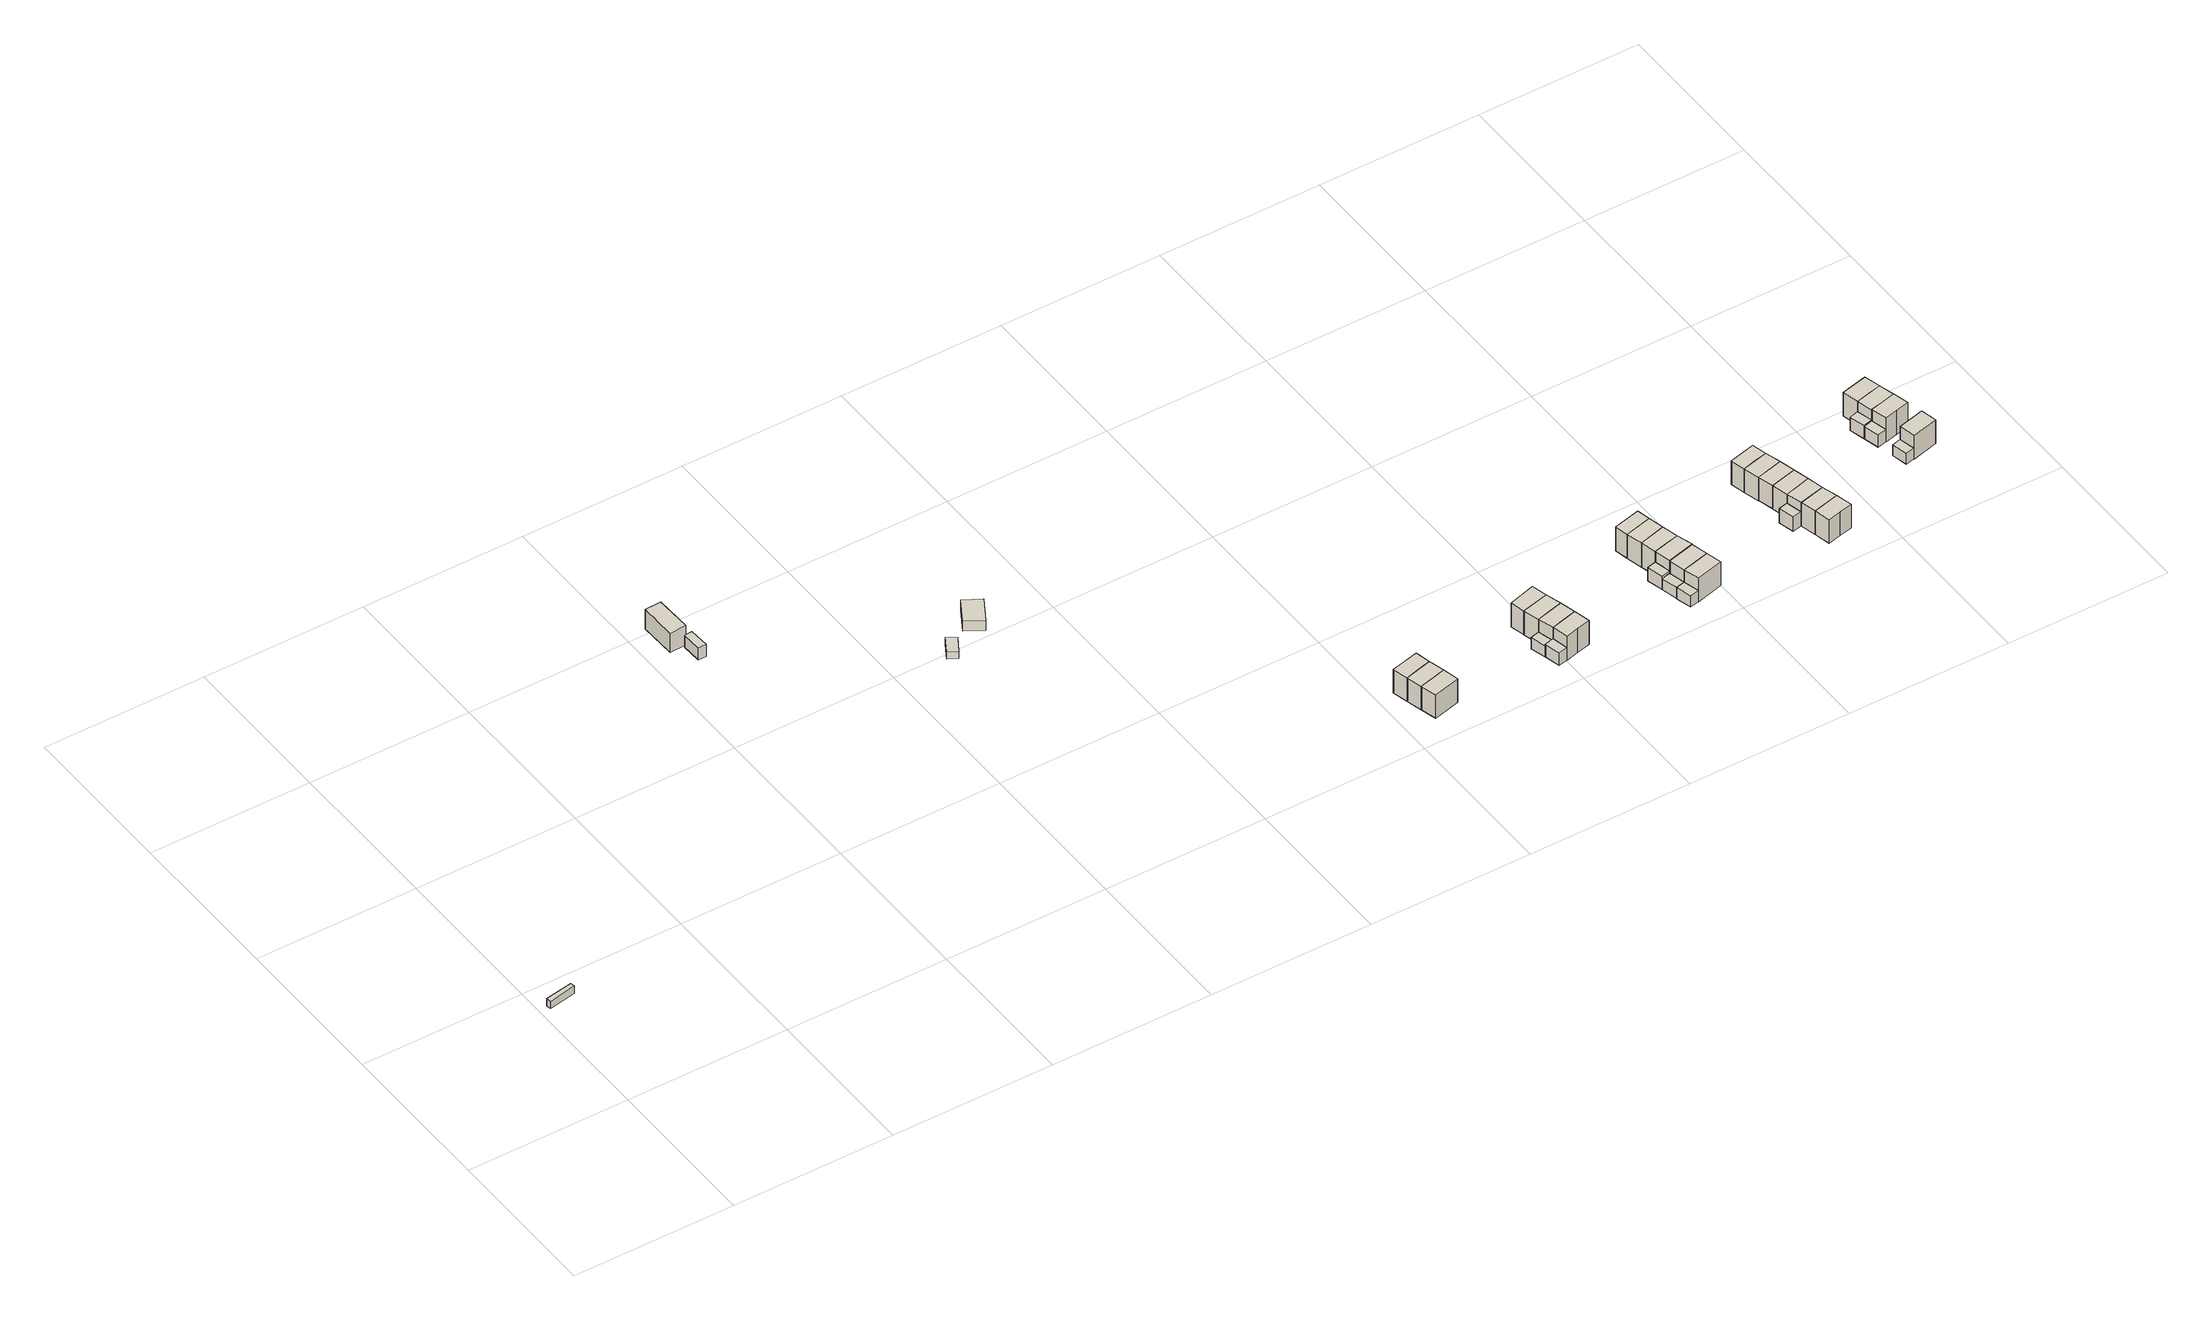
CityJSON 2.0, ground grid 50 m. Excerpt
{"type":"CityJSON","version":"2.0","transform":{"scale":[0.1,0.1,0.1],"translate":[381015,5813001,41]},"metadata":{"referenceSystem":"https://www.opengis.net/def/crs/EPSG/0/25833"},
"CityObjects":{
"building1":{"type":"Building","attributes":{"Gemeindeschluessel":"11000006","BezugspunktDach":"2200","function":"51009_1610","measuredHeight":2.62,"storeysAboveGround":0},"address":[{"country":"Germany","locality":"Berlin"}],"geometry":[{"type":"Solid","lod":"1","boundaries":[[[[0,1,2,3]],[[4,5,6,7]],[[4,7,3,2]],[[5,4,2,1]],[[6,5,1,0]],[[7,6,0,3]]]]}]},
"building2":{"type":"Building","attributes":{"Gemeindeschluessel":"11000006","BezugspunktDach":"2200","function":"31001_2081","measuredHeight":6.74,"storeysAboveGround":1},"address":[{"country":"Germany","locality":"Berlin","thoroughfareNumber":"167","thoroughfareName":"Onkel-Tom-Straße"}],"geometry":[{"type":"Solid","lod":"1","boundaries":[[[[8,9,10,11]],[[12,13,14,15]],[[12,15,11,10]],[[13,12,10,9]],[[14,13,9,8]],[[15,14,8,11]]]]}]},
"building3":{"type":"Building","attributes":{"Gemeindeschluessel":"11000006","BezugspunktDach":"2200","function":"31001_2010","measuredHeight":4.22,"storeysAboveGround":1},"address":[{"country":"Germany","locality":"Berlin","thoroughfareNumber":"167 (1)","thoroughfareName":"Onkel-Tom-Straße"}],"geometry":[{"type":"Solid","lod":"1","boundaries":[[[[16,17,18,19]],[[20,21,22,23]],[[20,23,19,18]],[[21,20,18,17]],[[22,21,17,16]],[[23,22,16,19]]]]}]},
"building4":{"type":"Building","attributes":{"Gemeindeschluessel":"11000006","BezugspunktDach":"2200","function":"31001_2463","measuredHeight":2.43,"storeysAboveGround":1},"address":[{"country":"Germany","locality":"Berlin","thoroughfareNumber":"165 (1)","thoroughfareName":"Onkel-Tom-Straße"}],"geometry":[{"type":"Solid","lod":"1","boundaries":[[[[24,25,26,27]],[[28,29,30,31]],[[28,31,27,26]],[[29,28,26,25]],[[30,29,25,24]],[[31,30,24,27]]]]}]},
"building5":{"type":"Building","attributes":{"Gemeindeschluessel":"11000006","BezugspunktDach":"2200","function":"31001_1010","measuredHeight":3.82,"storeysAboveGround":1},"address":[{"country":"Germany","locality":"Berlin","thoroughfareNumber":"165","thoroughfareName":"Onkel-Tom-Straße"}],"geometry":[{"type":"Solid","lod":"1","boundaries":[[[[32,33,34,35,36]],[[37,38,39,40,41]],[[37,41,36,35]],[[38,37,35,34]],[[39,38,34,33]],[[40,39,33,32]],[[41,40,32,36]]]]}]},
"building6":{"type":"Building","attributes":{"Gemeindeschluessel":"11000006","BezugspunktDach":"2200","function":"31001_1010","measuredHeight":9.81,"storeysAboveGround":2},"address":[{"country":"Germany","locality":"Berlin","thoroughfareNumber":"90E","thoroughfareName":"Sprungschanzenweg"}],"geometry":[{"type":"Solid","lod":"1","boundaries":[[[[42,43,44,45,46]],[[47,48,49,50,51]],[[47,51,46,45]],[[48,47,45,44]],[[49,48,44,43]],[[50,49,43,42]],[[51,50,42,46]]]]}]},
"building7":{"type":"Building","attributes":{"Gemeindeschluessel":"11000006","BezugspunktDach":"2200","function":"31001_1010","measuredHeight":9.88,"storeysAboveGround":2},"address":[{"country":"Germany","locality":"Berlin","thoroughfareNumber":"90F","thoroughfareName":"Sprungschanzenweg"}],"geometry":[{"type":"Solid","lod":"1","boundaries":[[[[46,44,52,53,54]],[[55,56,57,58,59]],[[55,59,54,53]],[[56,55,53,52]],[[57,56,52,44]],[[58,57,44,46]],[[59,58,46,54]]]]}]},
"building8":{"type":"Building","attributes":{"Gemeindeschluessel":"11000006","BezugspunktDach":"2200","function":"31001_1010","measuredHeight":9.87,"storeysAboveGround":2},"address":[{"country":"Germany","locality":"Berlin","thoroughfareNumber":"90G","thoroughfareName":"Sprungschanzenweg"}],"geometry":[{"type":"Solid","lod":"1","boundaries":[[[[54,52,60,61,62]],[[63,64,56,59,65]],[[63,65,62,61]],[[64,63,61,60]],[[56,64,60,52]],[[59,56,52,54]],[[65,59,54,62]]]]}]},
"building9":{"type":"Building","attributes":{"Gemeindeschluessel":"11000006","function":"31001_1010"},"address":[{"country":"Germany","locality":"Berlin","thoroughfareNumber":"80F","thoroughfareName":"Sprungschanzenweg"}],"children":["building9-1","building9-2"]},
"building9-1":{"type":"BuildingPart","attributes":{"BezugspunktDach":"2200","measuredHeight":10.24,"storeysAboveGround":2},"parents":["building9"],"geometry":[{"type":"MultiSurface","lod":"1","boundaries":[[[66,67,68,69,70,71]],[[72,73,74,75,76,77]],[[72,77,71,70]],[[73,72,70,69]],[[74,73,69,68]],[[75,74,68,67]],[[76,75,67,66]],[[78,79,80,81,77,76,66,71]],[[81,80,79,78]]]}]},
"building9-2":{"type":"BuildingPart","attributes":{"BezugspunktDach":"2200","measuredHeight":6.56,"storeysAboveGround":2},"parents":["building9"],"geometry":[{"type":"MultiSurface","lod":"1","boundaries":[[[82,79,78,83]],[[81,80,84,85]],[[81,85,83,78]],[[84,80,79,82]],[[85,84,82,83]],[[81,86,78,79,80]]]}]},
"building10":{"type":"Building","attributes":{"Gemeindeschluessel":"11000006","function":"31001_1010"},"address":[{"country":"Germany","locality":"Berlin","thoroughfareNumber":"80G","thoroughfareName":"Sprungschanzenweg"}],"children":["building10-1","building10-2"]},
"building10-1":{"type":"BuildingPart","attributes":{"BezugspunktDach":"2200","measuredHeight":10.26,"storeysAboveGround":2},"parents":["building10"],"geometry":[{"type":"MultiSurface","lod":"1","boundaries":[[[71,69,87,88]],[[89,90,91,92]],[[89,92,88,87]],[[90,89,87,69]],[[91,90,69,71]],[[93,94,95,96,92,91,77,95,94,97,98,71,88]],[[96,95,94,93]],[[98,97,94,95,77]]]}]},
"building10-2":{"type":"BuildingPart","attributes":{"BezugspunktDach":"2200","measuredHeight":4.97,"storeysAboveGround":2},"parents":["building10"],"geometry":[{"type":"MultiSurface","lod":"1","boundaries":[[[99,97,94,93,100]],[[96,95,77,101,102]],[[96,102,100,93]],[[101,77,97,99]],[[102,101,99,100]],[[95,96,103,93,94]],[[95,94,97,77]]]}]},
"building11":{"type":"Building","attributes":{"Gemeindeschluessel":"11000006","BezugspunktDach":"2200","function":"31001_1010","measuredHeight":10.29,"storeysAboveGround":2},"address":[{"country":"Germany","locality":"Berlin","thoroughfareNumber":"80H","thoroughfareName":"Sprungschanzenweg"}],"geometry":[{"type":"Solid","lod":"1","boundaries":[[[[88,104,87,105,106,107]],[[108,109,89,110,92,111]],[[108,111,107,106]],[[109,108,106,105]],[[89,109,105,87]],[[110,89,87,104]],[[92,110,104,88]],[[111,92,88,107]]]]}]},
"building12":{"type":"Building","attributes":{"Gemeindeschluessel":"11000006","BezugspunktDach":"2200","function":"31001_1010","measuredHeight":10.23,"storeysAboveGround":2},"address":[{"country":"Germany","locality":"Berlin","thoroughfareNumber":"80I","thoroughfareName":"Sprungschanzenweg"}],"geometry":[{"type":"Solid","lod":"1","boundaries":[[[[107,105,112,113,114]],[[115,116,117,118,119]],[[115,119,114,113]],[[116,115,113,112]],[[117,116,112,105]],[[118,117,105,107]],[[119,118,107,114]]]]}]},
"building13":{"type":"Building","attributes":{"Gemeindeschluessel":"11000006","function":"31001_1010"},"address":[{"country":"Germany","locality":"Berlin","thoroughfareNumber":"68D","thoroughfareName":"Sprungschanzenweg"}],"children":["building13-1","building13-2"]},
"building13-1":{"type":"BuildingPart","attributes":{"BezugspunktDach":"2200","measuredHeight":9.74,"storeysAboveGround":2},"parents":["building13"],"geometry":[{"type":"MultiSurface","lod":"1","boundaries":[[[120,121,122,123,124]],[[125,126,127,128,129]],[[125,129,124,123]],[[126,125,123,122]],[[127,126,122,121]],[[128,127,121,120]],[[130,131,120,124]],[[129,128,132,133,134]],[[134,133,132,131,130]]]}]},
"building13-2":{"type":"BuildingPart","attributes":{"BezugspunktDach":"2200","measuredHeight":3.85,"storeysAboveGround":2},"parents":["building13"],"geometry":[{"type":"Solid","lod":"1","boundaries":[[[[135,131,130,136]],[[134,133,137,138]],[[134,138,136,130]],[[137,133,131,135]],[[138,137,135,136]],[[133,134,130,131]]]]}]},
"building14":{"type":"Building","attributes":{"Gemeindeschluessel":"11000006","function":"31001_1010"},"address":[{"country":"Germany","locality":"Berlin","thoroughfareNumber":"68E","thoroughfareName":"Sprungschanzenweg"}],"children":["building14-1","building14-2"]},
"building14-1":{"type":"BuildingPart","attributes":{"BezugspunktDach":"2200","measuredHeight":9.72,"storeysAboveGround":2},"parents":["building14"],"geometry":[{"type":"MultiSurface","lod":"1","boundaries":[[[124,122,139,140,141]],[[142,143,144,134,145]],[[142,145,141,140]],[[143,142,140,139]],[[144,143,139,122]],[[134,144,122,124]],[[145,134,146,147,148,130,149,124,141]],[[149,130,148,147,146]]]}]},
"building14-2":{"type":"BuildingPart","attributes":{"BezugspunktDach":"2200","measuredHeight":3.85,"storeysAboveGround":2},"parents":["building14"],"geometry":[{"type":"Solid","lod":"1","boundaries":[[[[136,130,148,150]],[[147,146,151,152]],[[147,152,150,148]],[[151,146,130,136]],[[152,151,136,150]],[[147,148,130,146]]]]}]},
"building15":{"type":"Building","attributes":{"Gemeindeschluessel":"11000006","function":"31001_1010"},"address":[{"country":"Germany","locality":"Berlin","thoroughfareNumber":"68F","thoroughfareName":"Sprungschanzenweg"}],"children":["building15-1","building15-2"]},
"building15-1":{"type":"BuildingPart","attributes":{"BezugspunktDach":"2200","measuredHeight":9.72,"storeysAboveGround":2},"parents":["building15"],"geometry":[{"type":"MultiSurface","lod":"1","boundaries":[[[153,154,155,156,157]],[[158,159,160,161,162]],[[158,162,157,156]],[[159,158,156,155]],[[160,159,155,154]],[[161,160,154,153]],[[162,161,147,163,164,165,153,157],[163,166,167,164]],[[167,166,163,164]],[[165,164,163,147]]]}]},
"building15-2":{"type":"BuildingPart","attributes":{"BezugspunktDach":"2200","measuredHeight":5.37,"storeysAboveGround":2},"parents":["building15"],"geometry":[{"type":"Solid","lod":"1","boundaries":[[[[168,165,164,167,169]],[[166,163,147,152,170]],[[166,170,169,167]],[[152,147,165,168]],[[170,152,168,169]],[[163,166,167,164]],[[163,164,165,147]]]]}]},
"building16":{"type":"Building","attributes":{"Gemeindeschluessel":"11000006","BezugspunktDach":"2200","function":"31001_1010","measuredHeight":9.7,"storeysAboveGround":2},"address":[{"country":"Germany","locality":"Berlin","thoroughfareNumber":"68G","thoroughfareName":"Sprungschanzenweg"}],"geometry":[{"type":"Solid","lod":"1","boundaries":[[[[157,156,155,171,172,173]],[[174,175,159,158,162,176]],[[174,176,173,172]],[[175,174,172,171]],[[159,175,171,155]],[[158,159,155,156]],[[162,158,156,157]],[[176,162,157,173]]]]}]},
"building17":{"type":"Building","attributes":{"Gemeindeschluessel":"11000006","BezugspunktDach":"2200","function":"31001_1010","measuredHeight":9.69,"storeysAboveGround":2},"address":[{"country":"Germany","locality":"Berlin","thoroughfareNumber":"68H","thoroughfareName":"Sprungschanzenweg"}],"geometry":[{"type":"Solid","lod":"1","boundaries":[[[[173,171,177,178]],[[179,175,176,180]],[[179,180,178,177]],[[175,179,177,171]],[[176,175,171,173]],[[180,176,173,178]]]]}]},
"building18":{"type":"Building","attributes":{"Gemeindeschluessel":"11000006","BezugspunktDach":"2200","function":"31001_1010","measuredHeight":9.66,"storeysAboveGround":2},"address":[{"country":"Germany","locality":"Berlin","thoroughfareNumber":"68I","thoroughfareName":"Sprungschanzenweg"}],"geometry":[{"type":"Solid","lod":"1","boundaries":[[[[178,181,177,182,183]],[[184,185,186,187,188]],[[184,188,183,182]],[[185,184,182,177]],[[186,185,177,181]],[[187,186,181,178]],[[188,187,178,183]]]]}]},
"building19":{"type":"Building","attributes":{"Gemeindeschluessel":"11000006","function":"31001_1010"},"address":[{"country":"Germany","locality":"Berlin","thoroughfareNumber":"56D","thoroughfareName":"Sprungschanzenweg"}],"children":["building19-1","building19-2"]},
"building19-1":{"type":"BuildingPart","attributes":{"BezugspunktDach":"2200","measuredHeight":9.52,"storeysAboveGround":2},"parents":["building19"],"geometry":[{"type":"MultiSurface","lod":"1","boundaries":[[[189,190,191,192,193,194]],[[195,196,197,198,199,200]],[[195,200,194,193]],[[196,195,193,192]],[[197,196,192,191]],[[198,197,191,190]],[[199,198,190,189]],[[201,202,189,194]],[[200,199,203,204]],[[204,203,202,201]]]}]},
"building19-2":{"type":"BuildingPart","attributes":{"BezugspunktDach":"2200","measuredHeight":6.69,"storeysAboveGround":2},"parents":["building19"],"geometry":[{"type":"MultiSurface","lod":"1","boundaries":[[[205,202,201,206]],[[204,203,207,208]],[[204,208,206,201]],[[207,203,202,205]],[[208,207,205,206]],[[204,209,201,202,203]]]}]},
"building20":{"type":"Building","attributes":{"Gemeindeschluessel":"11000006","BezugspunktDach":"2200","function":"31001_1010","measuredHeight":9.49,"storeysAboveGround":2},"address":[{"country":"Germany","locality":"Berlin","thoroughfareNumber":"56B","thoroughfareName":"Sprungschanzenweg"}],"geometry":[{"type":"Solid","lod":"1","boundaries":[[[[210,211,212,213,214,215]],[[216,217,218,219,220,221]],[[216,221,215,214]],[[217,216,214,213]],[[218,217,213,212]],[[219,218,212,211]],[[220,219,211,210]],[[221,220,210,215]]]]}]},
"building21":{"type":"Building","attributes":{"Gemeindeschluessel":"11000006","BezugspunktDach":"2200","function":"31001_1010","measuredHeight":9.52,"storeysAboveGround":2},"address":[{"country":"Germany","locality":"Berlin","thoroughfareNumber":"56C","thoroughfareName":"Sprungschanzenweg"}],"geometry":[{"type":"Solid","lod":"1","boundaries":[[[[215,213,191,189]],[[197,217,221,199]],[[197,199,189,191]],[[217,197,191,213]],[[221,217,213,215]],[[199,221,215,189]]]]}]},
"building22":{"type":"Building","attributes":{"Gemeindeschluessel":"11000006","BezugspunktDach":"2200","function":"31001_1010","measuredHeight":9.48,"storeysAboveGround":2},"address":[{"country":"Germany","locality":"Berlin","thoroughfareNumber":"56E","thoroughfareName":"Sprungschanzenweg"}],"geometry":[{"type":"Solid","lod":"1","boundaries":[[[[194,192,222,223,224]],[[225,226,196,200,227]],[[225,227,224,223]],[[226,225,223,222]],[[196,226,222,192]],[[200,196,192,194]],[[227,200,194,224]]]]}]},
"building23":{"type":"Building","attributes":{"Gemeindeschluessel":"11000006","BezugspunktDach":"2200","function":"31001_1010","measuredHeight":9.46,"storeysAboveGround":2},"address":[{"country":"Germany","locality":"Berlin","thoroughfareNumber":"56F","thoroughfareName":"Sprungschanzenweg"}],"geometry":[{"type":"Solid","lod":"1","boundaries":[[[[224,222,228,229,230]],[[231,232,233,234,235]],[[231,235,230,229]],[[232,231,229,228]],[[233,232,228,222]],[[234,233,222,224]],[[235,234,224,230]]]]}]},
"building24":{"type":"Building","attributes":{"Gemeindeschluessel":"11000006","BezugspunktDach":"2200","function":"31001_1010","measuredHeight":9.59,"storeysAboveGround":2},"address":[{"country":"Germany","locality":"Berlin","thoroughfareNumber":"56G","thoroughfareName":"Sprungschanzenweg"}],"geometry":[{"type":"Solid","lod":"1","boundaries":[[[[230,228,236,237]],[[238,239,240,241]],[[238,241,237,236]],[[239,238,236,228]],[[240,239,228,230]],[[241,240,230,237]]]]}]},
"building25":{"type":"Building","attributes":{"Gemeindeschluessel":"11000006","BezugspunktDach":"2200","function":"31001_1010","measuredHeight":9.58,"storeysAboveGround":2},"address":[{"country":"Germany","locality":"Berlin","thoroughfareNumber":"56H","thoroughfareName":"Sprungschanzenweg"}],"geometry":[{"type":"Solid","lod":"1","boundaries":[[[[237,242,236,243,244,245]],[[246,247,238,248,241,249]],[[246,249,245,244]],[[247,246,244,243]],[[238,247,243,236]],[[248,238,236,242]],[[241,248,242,237]],[[249,241,237,245]]]]}]},
"building26":{"type":"Building","attributes":{"Gemeindeschluessel":"11000006","function":"31001_1010"},"address":[{"country":"Germany","locality":"Berlin","thoroughfareNumber":"44C","thoroughfareName":"Sprungschanzenweg"}],"children":["building26-1","building26-2"]},
"building26-1":{"type":"BuildingPart","attributes":{"BezugspunktDach":"2200","measuredHeight":10.07,"storeysAboveGround":2},"parents":["building26"],"geometry":[{"type":"MultiSurface","lod":"1","boundaries":[[[250,251,252,253]],[[254,255,256,257]],[[254,257,253,252]],[[255,254,252,251]],[[256,255,251,250]],[[258,259,250,253]],[[257,256,260,261,262]],[[262,261,260,259,258]]]}]},
"building26-2":{"type":"BuildingPart","attributes":{"BezugspunktDach":"2200","measuredHeight":3.73,"storeysAboveGround":2},"parents":["building26"],"geometry":[{"type":"MultiSurface","lod":"1","boundaries":[[[263,259,258,264]],[[262,261,265,266]],[[262,266,264,258]],[[265,261,259,263]],[[266,265,263,264]],[[262,267,258,259,261]]]}]},
"building27":{"type":"Building","attributes":{"Gemeindeschluessel":"11000006","function":"31001_1010"},"address":[{"country":"Germany","locality":"Berlin","thoroughfareNumber":"44E","thoroughfareName":"Sprungschanzenweg"}],"children":["building27-1","building27-2"]},
"building27-1":{"type":"BuildingPart","attributes":{"BezugspunktDach":"2200","measuredHeight":10.05,"storeysAboveGround":2},"parents":["building27"],"geometry":[{"type":"MultiSurface","lod":"1","boundaries":[[[268,269,270,271,272,273]],[[274,275,276,277,278,279]],[[274,279,273,272]],[[275,274,272,271]],[[276,275,271,270]],[[277,276,270,269]],[[278,277,269,268]],[[280,281,282,283,279,278,268,273]],[[283,282,281,280]]]}]},
"building27-2":{"type":"BuildingPart","attributes":{"BezugspunktDach":"2200","measuredHeight":4.27,"storeysAboveGround":2},"parents":["building27"],"geometry":[{"type":"Solid","lod":"1","boundaries":[[[[284,281,280,285]],[[283,282,286,287]],[[283,287,285,280]],[[286,282,281,284]],[[287,286,284,285]],[[282,283,280,281]]]]}]},
"building28":{"type":"Building","attributes":{"Gemeindeschluessel":"11000006","function":"31001_1010"},"address":[{"country":"Germany","locality":"Berlin","thoroughfareNumber":"44F","thoroughfareName":"Sprungschanzenweg"}],"children":["building28-1","building28-2"]},
"building28-1":{"type":"BuildingPart","attributes":{"BezugspunktDach":"2200","measuredHeight":9.65,"storeysAboveGround":2},"parents":["building28"],"geometry":[{"type":"MultiSurface","lod":"1","boundaries":[[[288,289,290,291,292]],[[293,294,295,283,296]],[[293,296,292,291]],[[294,293,291,290]],[[295,294,290,289]],[[283,295,289,288]],[[297,298,288,292]],[[296,283,298,297]]]}]},
"building28-2":{"type":"BuildingPart","attributes":{"BezugspunktDach":"2200","measuredHeight":6.46,"storeysAboveGround":2},"parents":["building28"],"geometry":[{"type":"Solid","lod":"1","boundaries":[[[[299,298,297,300]],[[296,283,287,301]],[[296,301,300,297]],[[287,283,298,299]],[[301,287,299,300]],[[283,296,297,298]]]]}]},
"building29":{"type":"Building","attributes":{"Gemeindeschluessel":"11000006","BezugspunktDach":"2200","function":"31001_1010","measuredHeight":9.74,"storeysAboveGround":2},"address":[{"country":"Germany","locality":"Berlin","thoroughfareNumber":"44G","thoroughfareName":"Sprungschanzenweg"}],"geometry":[{"type":"Solid","lod":"1","boundaries":[[[[292,290,302,303]],[[304,305,306,307]],[[304,307,303,302]],[[305,304,302,290]],[[306,305,290,292]],[[307,306,292,303]]]]}]}
},
"vertices":[
[5,370,70],[90,385,70],[88,399,70],[2,384,70],[88,399,44],[90,385,44],[5,370,44],[2,384,44],
[1068,1405,69],[1119,1408,69],[1115,1521,69],[1065,1519,69],[1115,1521,1],[1119,1408,1],[1068,1405,1],[1065,1519,1],
[1111,1336,47],[1136,1337,47],[1133,1400,47],[1109,1398,47],[1133,1400,5],[1136,1337,5],[1111,1336,5],[1109,1398,5],
[1656,927,69],[1684,975,69],[1657,993,69],[1629,944,69],[1657,993,45],[1684,975,45],[1656,927,45],[1629,944,45],
[1775,978,82],[1818,1052,82],[1792,1067,82],[1765,1082,82],[1723,1009,82],[1765,1082,47],[1792,1067,47],[1818,1052,47],[1775,978,47],[1723,1009,47],
[2545,13,157],[2627,34,157],[2616,83,157],[2574,72,157],[2532,62,157],[2574,72,75],[2616,83,75],[2627,34,75],[2545,13,75],[2532,62,75],
[2603,131,157],[2561,121,157],[2520,110,157],[2561,121,74],[2603,131,74],[2616,83,74],[2532,62,74],[2520,110,74],
[2593,178,157],[2550,168,157],[2508,158,157],[2550,168,74],[2593,178,74],[2508,158,74],
[2956,12,159],[2997,23,159],[3039,33,159],[3027,83,159],[2986,73,159],[2945,62,159],[2986,73,76],[3027,83,76],[3039,33,76],[2997,23,76],[2956,12,76],[2945,62,76],[2945,62,121],[2956,12,121],[2956,12,77],[2945,62,77],
[2927,5,121],[2916,54,121],[2927,5,77],[2916,54,77],[2945,62,109],
[3015,131,159],[2932,110,159],[3015,131,75],[3027,83,75],[2945,62,75],[2932,110,75],[2932,110,115],[2938,86,115],[2938,86,76],[2932,110,76],[2945,62,115],[2945,62,96],
[2916,54,115],[2903,102,115],[2916,54,76],[2903,102,76],[2932,110,86],
[2974,121,159],[3002,179,159],[2960,169,159],[2918,159,159],[2960,169,75],[3002,179,75],[2974,121,75],[2918,159,75],
[2990,227,159],[2948,215,159],[2907,203,159],[2948,215,76],[2990,227,76],[3002,179,76],[2918,159,76],[2907,203,76],
[3368,11,162],[3452,32,162],[3440,80,162],[3398,69,162],[3355,59,162],[3398,69,79],[3440,80,79],[3452,32,79],[3368,11,79],[3355,59,79],[3355,59,119],[3368,11,119],[3368,11,95],[3368,11,80],[3355,59,80],
[3339,4,119],[3326,52,119],[3339,4,80],[3326,52,80],
[3427,130,162],[3385,120,162],[3343,109,162],[3385,120,80],[3427,130,80],[3440,80,80],[3343,109,80],[3355,59,81],[3343,109,81],[3343,109,119],[3355,59,95],
[3314,102,119],[3326,52,81],[3314,102,81],
[3343,109,164],[3427,130,164],[3412,179,164],[3372,169,164],[3331,159,164],[3372,169,79],[3412,179,79],[3427,130,79],[3343,109,79],[3331,159,79],[3337,134,81],[3337,134,127],[3343,109,127],[3331,159,81],[3331,159,127],
[3314,102,127],[3302,152,127],[3302,152,81],
[3400,228,164],[3360,218,164],[3319,207,164],[3360,218,79],[3400,228,79],[3319,207,79],
[3389,276,164],[3307,256,164],[3389,276,79],[3307,256,79],
[3348,266,164],[3380,317,164],[3298,297,164],[3380,317,80],[3389,276,80],[3348,266,80],[3307,256,80],[3298,297,80],
[3757,113,159],[3797,123,159],[3837,133,159],[3825,182,159],[3785,171,159],[3745,161,159],[3785,171,77],[3825,182,77],[3837,133,77],[3797,123,77],[3757,113,77],[3745,161,77],[3745,161,128],[3757,113,128],[3757,113,78],[3745,161,78],
[3728,106,128],[3716,154,128],[3728,106,78],[3716,154,78],[3745,161,97],
[3781,15,159],[3822,25,159],[3863,35,159],[3850,85,159],[3810,75,159],[3769,65,159],[3810,75,77],[3850,85,77],[3863,35,77],[3822,25,77],[3781,15,77],[3769,65,77],
[3813,230,159],[3773,220,159],[3733,210,159],[3773,220,77],[3813,230,77],[3733,210,77],
[3801,278,159],[3760,268,159],[3720,258,159],[3760,268,78],[3801,278,78],[3813,230,78],[3733,210,78],[3720,258,78],
[3788,326,159],[3707,306,159],[3788,326,76],[3801,278,76],[3720,258,76],[3707,306,76],
[3747,316,159],[3777,371,159],[3737,361,159],[3697,351,159],[3737,361,76],[3777,371,76],[3747,316,76],[3697,351,76],
[4150,171,158],[4231,191,158],[4220,240,158],[4139,220,158],[4220,240,75],[4231,191,75],[4150,171,75],[4139,220,75],[4139,220,114],[4150,171,114],[4150,171,97],[4150,171,77],[4139,220,77],
[4121,164,114],[4110,212,114],[4121,164,77],[4110,212,77],[4139,220,108],
[4127,268,158],[4167,278,158],[4208,288,158],[4196,337,158],[4155,327,158],[4115,317,158],[4155,327,75],[4196,337,75],[4208,288,75],[4167,278,75],[4127,268,75],[4115,317,75],[4115,317,119],[4127,268,119],[4127,268,76],[4115,317,76],
[4098,261,119],[4086,309,119],[4098,261,76],[4086,309,76],
[4115,317,157],[4196,337,157],[4184,385,157],[4143,375,157],[4102,365,157],[4143,375,76],[4184,385,76],[4196,337,76],[4102,365,76],[4102,365,122],[4115,317,122],
[4086,309,122],[4073,357,122],[4073,357,76],
[4171,434,157],[4090,415,157],[4171,434,75],[4184,385,75],[4102,365,75],[4090,415,75]
]}
